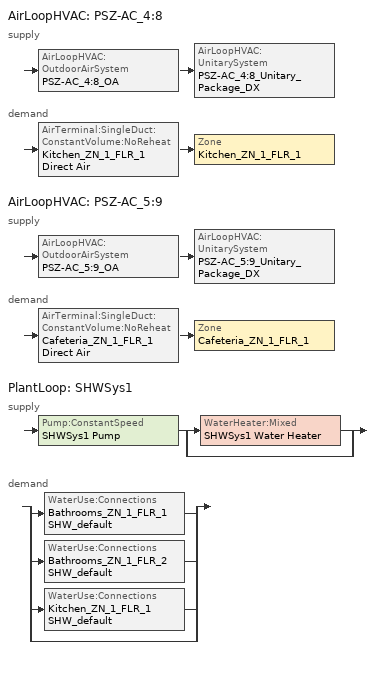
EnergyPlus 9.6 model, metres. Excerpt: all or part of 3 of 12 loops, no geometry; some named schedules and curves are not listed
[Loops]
AirLoopHVAC 'PSZ-AC_4:8'
 supply: AirLoopHVAC:OutdoorAirSystem 'PSZ-AC_4:8_OA' > AirLoopHVAC:UnitarySystem 'PSZ-AC_4:8_Unitary_Package_DX'
 demand: AirTerminal:SingleDuct:ConstantVolume:NoReheat 'Kitchen_ZN_1_FLR_1 Direct Air' > Zone 'Kitchen_ZN_1_FLR_1'
AirLoopHVAC 'PSZ-AC_5:9'
 supply: AirLoopHVAC:OutdoorAirSystem 'PSZ-AC_5:9_OA' > AirLoopHVAC:UnitarySystem 'PSZ-AC_5:9_Unitary_Package_DX'
 demand: AirTerminal:SingleDuct:ConstantVolume:NoReheat 'Cafeteria_ZN_1_FLR_1 Direct Air' > Zone 'Cafeteria_ZN_1_FLR_1'
PlantLoop 'SHWSys1'
 supply: Pump:ConstantSpeed 'SHWSys1 Pump' > split
  | WaterHeater:Mixed 'SHWSys1 Water Heater'
  | bypass
 demand: split
  | WaterUse:Connections 'Bathrooms_ZN_1_FLR_1 SHW_default'
  | WaterUse:Connections 'Bathrooms_ZN_1_FLR_2 SHW_default'
  | WaterUse:Connections 'Kitchen_ZN_1_FLR_1 SHW_default'
  | bypass
[Sizing:Zone] Zone Cooling Design Supply Air Temperature Input Method=SupplyAirTemperature; Zone Cooling Design Supply Air Temperature {C}=12.8; Zone Heating Design Supply Air Temperature Input Method=SupplyAirTemperature; Zone Heating Design Supply Air Temperature {C}=40; Zone Cooling Design Supply Air Humidity Ratio {kgWater/kgDryAir}=0.007; Zone Heating Design Supply Air Humidity Ratio {kgWater/kgDryAir}=0.008; Cooling Design Air Flow Rate {m3/s}=0; Cooling Minimum Air Flow Fraction=0; Heating Design Air Flow Method=DesignDay; Heating Design Air Flow Rate {m3/s}=0; Account for Dedicated Outdoor Air System=No; Dedicated Outdoor Air System Control Strategy=NeutralSupplyAir; Dedicated Outdoor Air Low Setpoint Temperature for Design {C}=autosize; Dedicated Outdoor Air High Setpoint Temperature for Design {C}=autosize
Name | Design Specification Outdoor Air Object | Cooling Design Air Flow Method | Cooling Minimum Air Flow {m3/s}
Kitchen_ZN_1_FLR_1 | SZ DSOA Kitchen_ZN_1_FLR_1 | DesignDayWithLimit | 0.25438
Cafeteria_ZN_1_FLR_1 | SZ DSOA Cafeteria_ZN_1_FLR_1 | DesignDay | 0
[DesignSpecification:OutdoorAir]
Name | Outdoor Air Method | Outdoor Air Flow per Zone Floor Area {m3/s-m2} | Outdoor Air Flow per Zone {m3/s} | Outdoor Air Flow per Person {m3/s-person}
SZ DSOA Kitchen_ZN_1_FLR_1 | Maximum | 0.00117818 | 0.25438
SZ DSOA Cafeteria_ZN_1_FLR_1 | Flow/Area | 0.0047241
CM DSOA Cafeteria_ZN_1_FLR_1 | Sum | 0.000914343 |  | 0.0035394
[DesignSpecification:ZoneAirDistribution]
CM DSZAD Cafeteria_ZN_1_FLR_1: Zone Air Distribution Effectiveness in Cooling Mode=1; Zone Air Distribution Effectiveness in Heating Mode=1
[Sizing:System] Type of Load to Size On=Sensible; Design Outdoor Air Flow Rate {m3/s}=AUTOSIZE; Central Heating Maximum System Air Flow Ratio=1; Preheat Design Temperature {C}=7; Preheat Design Humidity Ratio {kgWater/kgDryAir}=0.008; Precool Design Temperature {C}=12.8; Precool Design Humidity Ratio {kgWater/kgDryAir}=0.008; Central Cooling Design Supply Air Temperature {C}=12.8; Central Heating Design Supply Air Temperature {C}=40; Type of Zone Sum to Use=Coincident; 100% Outdoor Air in Cooling=No; 100% Outdoor Air in Heating=No; Central Cooling Design Supply Air Humidity Ratio {kgWater/kgDryAir}=0.007; Central Heating Design Supply Air Humidity Ratio {kgWater/kgDryAir}=0.008; Cooling Supply Air Flow Rate Method=DesignDay; Cooling Supply Air Flow Rate {m3/s}=0; Heating Supply Air Flow Rate Method=DesignDay; Heating Supply Air Flow Rate {m3/s}=0; System Outdoor Air Method=ZoneSum; Zone Maximum Outdoor Air Fraction=1; Cooling Design Capacity Method=CoolingDesignCapacity; Cooling Design Capacity {W}=autosize; Heating Design Capacity Method=HeatingDesignCapacity; Heating Design Capacity {W}=autosize; Central Cooling Capacity Control Method=OnOff
PSZ-AC_4:8; PSZ-AC_5:9
[Sizing:Plant]
SHWSys1: Loop Type=Heating; Design Loop Exit Temperature {C}=48.9; Loop Design Temperature Difference {deltaC}=5
[ZoneControl:Thermostat] Control Type Schedule=Dual Zone Control Type Sched
Name | Zone or ZoneList | Control 1
Kitchen_ZN_1_FLR_1 Thermostat | Kitchen_ZN_1_FLR_1 | Kitchen_ZN_1_FLR_1 DualSPSched
Cafeteria_ZN_1_FLR_1 Thermostat | Cafeteria_ZN_1_FLR_1 | Cafeteria_ZN_1_FLR_1 DualSPSched
[ThermostatSetpoint:DualSetpoint] Heating Setpoint Temperature Schedule=HTGSETP_SCH_YES_OPTIMUM; Cooling Setpoint Temperature Schedule=CLGSETP_SCH_YES_OPTIMUM
Kitchen_ZN_1_FLR_1 DualSPSched; Cafeteria_ZN_1_FLR_1 DualSPSched
[AirTerminal:SingleDuct:ConstantVolume:NoReheat] Availability Schedule=ALWAYS_ON; Maximum Air Flow Rate {m3/s}=AUTOSIZE
Kitchen_ZN_1_FLR_1 Direct Air; Cafeteria_ZN_1_FLR_1 Direct Air
[Zone equipment]
Kitchen_ZN_1_FLR_1: Kitchen_ZN_1_FLR_1 Exhaust Fan, Kitchen_ZN_1_FLR_1 Direct Air
Cafeteria_ZN_1_FLR_1: Cafeteria_ZN_1_FLR_1 Direct Air
[Fan:SystemModel] Availability Schedule=HVACOperationSchd; Design Maximum Air Flow Rate {m3/s}=AUTOSIZE; Speed Control Method=Discrete; Electric Power Minimum Flow Rate Fraction=1; Design Pressure Rise {Pa}=622.5; Motor Efficiency=0.895; Motor In Air Stream Fraction=1; Design Electric Power Consumption {W}=AUTOSIZE; Design Power Sizing Method=TotalEfficiencyAndPressure; Fan Total Efficiency=0.58175; Night Ventilation Mode Pressure Rise {Pa}=622.5; Number of Speeds=2; Speed 1 Flow Fraction=0.66; Speed 1 Electric Power Fraction=0.4; Speed 2 Flow Fraction=1; Speed 2 Electric Power Fraction=1
PSZ-AC_4:8_addAQ Fan; PSZ-AC_5:9_addAQ Fan
[Fan:ZoneExhaust]
Kitchen_ZN_1_FLR_1 Exhaust Fan: Availability Schedule=Kitchen_Exhaust_SCH; Fan Total Efficiency=0.385; Pressure Rise {Pa}=125; Maximum Flow Rate {m3/s}=2.54852; Balanced Exhaust Fraction Schedule=Kitchen_ZN_1_FLR_1 Exhaust Fan Balanced Exhaust Fraction Schedule
[Coil:Cooling:DX:MultiSpeed] Availability Schedule=ALWAYS_ON; Condenser Type=AirCooled; Apply Part Load Fraction to Speeds Greater than 1=No; Apply Latent Degradation to Speeds Greater than 1=No; Maximum Outdoor Dry-Bulb Temperature for Crankcase Heater Operation {C}=10; Basin Heater Setpoint Temperature {C}=2; Fuel Type=Electricity; Number of Speeds=2; Speed 1 Rated Evaporator Fan Power Per Volume Flow Rate {W/(m3/s)}=0; Speed 1 Total Cooling Capacity Function of Temperature Curve=PSZ-AC_CoolCLennoxStandard10Ton_TGA120S2B_CapFT; Speed 1 Total Cooling Capacity Function of Flow Fraction Curve=PSZ-AC_CoolCLennoxStandard10Ton_TGA120S2B_CapFF; Speed 1 Energy Input Ratio Function of Temperature Curve=PSZ-AC_CoolCLennoxStandard10Ton_TGA120S2B_EIRFT; Speed 1 Energy Input Ratio Function of Flow Fraction Curve=PSZ-AC_CoolCLennoxStandard10Ton_TGA120S2B_EIRFFF; Speed 1 Part Load Fraction Correlation Curve=PSZ-AC_CoolCLennoxStandard10Ton_TGA120S2B_PLR; Speed 1 Rated Waste Heat Fraction of Power Input=0.2; Speed 1 Evaporative Condenser Effectiveness=0.9; Speed 2 Rated Evaporator Fan Power Per Volume Flow Rate {W/(m3/s)}=0; Speed 2 Total Cooling Capacity Function of Temperature Curve=PSZ-AC_CoolCLennoxStandard10Ton_TGA120S2B_CapFT; Speed 2 Total Cooling Capacity Function of Flow Fraction Curve=PSZ-AC_CoolCLennoxStandard10Ton_TGA120S2B_CapFF; Speed 2 Energy Input Ratio Function of Temperature Curve=PSZ-AC_CoolCLennoxStandard10Ton_TGA120S2B_EIRFT; Speed 2 Energy Input Ratio Function of Flow Fraction Curve=PSZ-AC_CoolCLennoxStandard10Ton_TGA120S2B_EIRFFF; Speed 2 Part Load Fraction Correlation Curve=PSZ-AC_CoolCLennoxStandard10Ton_TGA120S2B_PLR; Speed 2 Rated Waste Heat Fraction of Power Input=0.2; Speed 2 Evaporative Condenser Effectiveness=0.9
Name | Speed 1 Gross Rated Total Cooling Capacity {W} | Speed 1 Gross Rated Sensible Heat Ratio | Speed 1 Gross Rated Cooling COP {W/W} | Speed 1 Rated Air Flow Rate {m3/s} | Speed 2 Gross Rated Total Cooling Capacity {W} | Speed 2 Gross Rated Sensible Heat Ratio | Speed 2 Gross Rated Cooling COP {W/W} | Speed 2 Rated Air Flow Rate {m3/s}
PSZ-AC_4:8_CoolC DXCoil | 19498 | 0.76223 | 3.79883 | 1.41491 | 38996.03 | 0.76223 | 3.79883 | 2.12237
PSZ-AC_5:9_CoolC DXCoil | 33499.4 | 0.69877 | 3.73224 | 1.96523 | 66998.73 | 0.69877 | 3.73224 | 2.94784
[Coil:Heating:Fuel] Availability Schedule=ALWAYS_ON; Fuel Type=NaturalGas; Burner Efficiency=0.8; Nominal Capacity {W}=AUTOSIZE
PSZ-AC_4:8_HeatC; PSZ-AC_5:9_HeatC
[AirLoopHVAC:UnitarySystem] Control Type=Load; Dehumidification Control Type=None; Availability Schedule=ALWAYS_ON; Fan Placement=DrawThrough; Supply Air Fan Operating Mode Schedule=HVACOperationSchd; DX Heating Coil Sizing Ratio=1; Use DOAS DX Cooling Coil=No; Minimum Supply Air Temperature {C}=2; Latent Load Control=SensibleOnlyLoadControl; Cooling Supply Air Flow Rate Method=SupplyAirFlowRate; Cooling Supply Air Flow Rate {m3/s}=AUTOSIZE; Heating Supply Air Flow Rate Method=SupplyAirFlowRate; Heating Supply Air Flow Rate {m3/s}=AUTOSIZE; No Load Supply Air Flow Rate Method=SupplyAirFlowRate; No Load Supply Air Flow Rate {m3/s}=AUTOSIZE; Maximum Supply Air Temperature {C}=AUTOSIZE
Name | Controlling Zone or Thermostat Location | Supply Fan | Heating Coil | Cooling Coil | Design Specification Multispeed Object
PSZ-AC_4:8_Unitary_Package_DX | Kitchen_ZN_1_FLR_1 | PSZ-AC_4:8_addAQ Fan | PSZ-AC_4:8_HeatC | PSZ-AC_4:8_CoolC DXCoil | PSZ-AC_4:8_Unitary_Package_DX_Perf
PSZ-AC_5:9_Unitary_Package_DX | Cafeteria_ZN_1_FLR_1 | PSZ-AC_5:9_addAQ Fan | PSZ-AC_5:9_HeatC | PSZ-AC_5:9_CoolC DXCoil | PSZ-AC_5:9_Unitary_Package_DX_Perf
[UnitarySystemPerformance:Multispeed] Number of Speeds for Heating=2; Number of Speeds for Cooling=2; Single Mode Operation=No; No Load Supply Air Flow Rate Ratio=0.66; Heating Speed 1 Supply Air Flow Ratio=1; Cooling Speed 1 Supply Air Flow Ratio=0.66; Heating Speed 2 Supply Air Flow Ratio=1; Cooling Speed 2 Supply Air Flow Ratio=1
PSZ-AC_4:8_Unitary_Package_DX_Perf; PSZ-AC_5:9_Unitary_Package_DX_Perf
[Controller:OutdoorAir] Maximum Outdoor Air Flow Rate {m3/s}=AUTOSIZE; Economizer Control Type=DifferentialDryBulb; Economizer Control Action Type=ModulateFlow; Lockout Type=LockoutWithHeating; Minimum Limit Type=FixedMinimum
Name | Minimum Outdoor Air Flow Rate {m3/s} | Minimum Outdoor Air Schedule | Mechanical Ventilation Controller
PSZ-AC_4:8_OA_Controller | AUTOSIZE | Kitchen_Exhaust_SCH
PSZ-AC_5:9_OA_Controller | 0 | MinOA_MotorizedDamper_Sched | Cafeteria Vent Control
[Controller:MechanicalVentilation]
Cafeteria Vent Control: Availability Schedule=MinOA_MotorizedDamper_Sched; Demand Controlled Ventilation=Yes; System Outdoor Air Method=ZoneSum; Zone or ZoneList 1=Cafeteria_ZN_1_FLR_1; Design Specification Outdoor Air Object Name 1=CM DSOA Cafeteria_ZN_1_FLR_1; Design Specification Zone Air Distribution Object Name 1=CM DSZAD Cafeteria_ZN_1_FLR_1
[AirLoopHVAC] Design Supply Air Flow Rate {m3/s}=AUTOSIZE
PSZ-AC_4:8; PSZ-AC_5:9
[Pump:ConstantSpeed]
SHWSys1 Pump: Design Flow Rate {m3/s}=autosize; Design Pump Head {Pa}=34026; Design Power Consumption {W}=AUTOSIZE; Motor Efficiency=0.3; Fraction of Motor Inefficiencies to Fluid Stream=0; Pump Control Type=Intermittent
[SetpointManager:Scheduled]
SHWSys1 Loop Setpoint Manager: Control Variable=Temperature; Schedule=SHWSys1-Loop-Temp-Schedule; Setpoint Node or NodeList=SHWSys1 Supply Outlet Node
[WaterHeater:Mixed] Deadband Temperature Difference {deltaC}=2; Maximum Temperature Limit {C}=82.2222; Heater Control Type=Cycle
Name | Tank Volume {m3} | Setpoint Temperature Schedule | Heater Maximum Capacity {W} | Heater Fuel Type | Heater Thermal Efficiency | Off Cycle Parasitic Fuel Consumption Rate {W} | Off Cycle Parasitic Fuel Type | Off Cycle Parasitic Heat Fraction to Tank | On Cycle Parasitic Fuel Consumption Rate {W} | On Cycle Parasitic Fuel Type | Ambient Temperature Indicator | Ambient Temperature Zone | Off Cycle Loss Coefficient to Ambient Temperature {W/K} | On Cycle Loss Coefficient to Ambient Temperature {W/K} | Use Side Effectiveness | Source Side Effectiveness | Use Side Design Flow Rate {m3/s} | Source Side Design Flow Rate {m3/s} | Indirect Water Heating Recovery Time {hr} | Heater Minimum Capacity {W} | Peak Use Flow Rate {m3/s} | Use Flow Rate Fraction Schedule | Cold Water Supply Temperature Schedule
SHWSys1 Water Heater | 2.271247 | SHWSys1 Water Heater Setpoint Temperature Schedule Name | 175842.6 | NATURALGAS | 0.802765 | 1205.08 | NATURALGAS | 0.8 | 1205.08 | NATURALGAS | zone | MECH_ZN_1_FLR_1 | 15.601 | 15.601 | 1 | 1 | AUTOSIZE | AUTOSIZE | 1.5
SHW Booster Water Heater | 0.0227125 | Booster Water Setpoint Temp Schedule | 14000 | Electricity | 1 |  | Electricity | 0 |  |  | Zone | KITCHEN_ZN_1_FLR_1 | 1.59105 | 1.59105 |  |  |  |  |  | 0 | 0.00149607 | BLDG_SWH_SCH | Booster Water Inlet Temp Schedule
[PlantLoop]
SHWSys1: Fluid Type=Water; Plant Equipment Operation Scheme=SHWSys1 Loop Operation Scheme List; Maximum Loop Temperature {C}=60; Minimum Loop Temperature {C}=10; Maximum Loop Flow Rate {m3/s}=AUTOSIZE; Minimum Loop Flow Rate {m3/s}=0; Plant Loop Volume {m3}=AUTOSIZE; Load Distribution Scheme=Optimal
[PlantEquipmentList]
SHWSys1 Equipment List: SHWSys1 Water Heater
[PlantEquipmentOperation:HeatingLoad]
SHWSys1 Operation Scheme: Load Range 1 Lower Limit {W}=0; Load Range 1 Upper Limit {W}=1000000000000000; Range 1 Equipment List=SHWSys1 Equipment List
[PlantEquipmentOperationSchemes]
SHWSys1 Loop Operation Scheme List: Control Scheme 1=SHWSys1 Operation Scheme; Control Scheme 1 Schedule=PlantOnSched
[SetpointManager:SingleZone:Heating] Control Variable=Temperature; Minimum Supply Air Temperature {C}=10; Maximum Supply Air Temperature {C}=50
Name | Control Zone | Setpoint Node or NodeList
SupAirTemp MngrKitchen_ZN_1_FLR_1 - Htg | Kitchen_ZN_1_FLR_1 | PSZ-AC_4:8 Supply Equipment Outlet Node
SupAirTemp MngrCafeteria_ZN_1_FLR_1 - Htg | Cafeteria_ZN_1_FLR_1 | PSZ-AC_5:9 Supply Equipment Outlet Node
[SetpointManager:SingleZone:Cooling] Control Variable=Temperature; Minimum Supply Air Temperature {C}=10; Maximum Supply Air Temperature {C}=50
Name | Control Zone | Setpoint Node or NodeList
SupAirTemp MngrKitchen_ZN_1_FLR_1 - Clg | Kitchen_ZN_1_FLR_1 | PSZ-AC_4:8 Zone Equipment Inlet Node
SupAirTemp MngrCafeteria_ZN_1_FLR_1 - Clg | Cafeteria_ZN_1_FLR_1 | PSZ-AC_5:9 Zone Equipment Inlet Node
[SetpointManager:MixedAir] Control Variable=Temperature
Name | Setpoint Node or NodeList
PSZ-AC_4:8_CoolC SAT Manager | PSZ-AC_4:8_CoolC-PSZ-AC_4:8_HeatCNode
PSZ-AC_4:8_HeatC MixedAir Manager | PSZ-AC_4:8_HeatC-PSZ-AC_4:8 FanNode
PSZ-AC_4:8_OAMixed Air Temp Manager | PSZ-AC_4:8_OA-PSZ-AC_4:8_CoolCNode
PSZ-AC_5:9_CoolC SAT Manager | PSZ-AC_5:9_CoolC-PSZ-AC_5:9_HeatCNode
PSZ-AC_5:9_HeatC MixedAir Manager | PSZ-AC_5:9_HeatC-PSZ-AC_5:9 FanNode
PSZ-AC_5:9_OAMixed Air Temp Manager | PSZ-AC_5:9_OA-PSZ-AC_5:9_CoolCNode
[Refrigeration:Case] Availability Schedule=ALWAYS_ON; Zone=Kitchen_ZN_1_FLR_1; Rated Ambient Temperature {C}=23.88; Rated Ambient Relative Humidity {percent}=55; Rated Total Cooling Capacity per Unit Length {W/m}=734; Case Length {m}=7.32; Latent Case Credit Curve Type=CaseTemperatureMethod; Standard Case Lighting Power per Unit Length {W/m}=33; Case Lighting Schedule=walkin_occ_lght_sch; Fraction of Lighting Energy to Case=1; Case Anti-Sweat Heater Power per Unit Length {W/m}=0; Minimum Anti-Sweat Heater Power per Unit Length {W/m}=0; Anti-Sweat Heater Control Type=None; Humidity at Zero Anti-Sweat Heater Energy {percent}=0; Case Height {m}=0; Defrost Energy Correction Curve Type=None
Name | Rated Latent Heat Ratio | Rated Runtime Fraction | Case Operating Temperature {C} | Latent Case Credit Curve | Standard Case Fan Power per Unit Length {W/m} | Operating Case Fan Power per Unit Length {W/m} | Fraction of Anti-Sweat Heater Energy to Case | Case Defrost Power per Unit Length {W/m} | Case Defrost Type | Case Defrost Schedule | Case Defrost Drip-Down Schedule | Under Case HVAC Return Air Fraction | Refrigerated Case Restocking Schedule | Case Credit Fraction Schedule
Kitchen_ZN_1_FLR_1_Case:1_WALKINFREEZER | 0.1 | 0.4 | -23 | Kitchen_ZN_1_FLR_1_Case:1_WALKINFREEZERSingleShelfHorizontal_LatentEnergyMult | 19.5143 | 19.5143 | 0 | 410 | ELECTRIC | Kitchen_ZN_1_FLR_1_Case:1_WALKINFREEZER_CaseDefrost2aDaySched | Kitchen_ZN_1_FLR_1_Case:1_WALKINFREEZER_CaseDripDown2aDaySched | 0 | Kitchen_ZN_1_FLR_1_Case:1_WALKINFREEZER_WalkInStockingSched | Kitchen_ZN_1_FLR_1_Case:1_WALKINFREEZER_CaseCreditReduxSched
Kitchen_ZN_1_FLR_1_Case:2_SELFCONTAINEDDISPLAYCASE | 0.08 | 0.85 | 2 | Kitchen_ZN_1_FLR_1_Case:2_SELFCONTAINEDDISPLAYCASEMultiShelfVertical_LatentEnergyMult | 15.7143 | 15.7143 | 0.2 | 0 | NONE |  |  | 0.05 | Kitchen_ZN_1_FLR_1_Case:2_SELFCONTAINEDDISPLAYCASE_CaseStockingSched
[Refrigeration:CaseAndWalkInList]
Name | Case or WalkIn 1
RACK1CaseList | Kitchen_ZN_1_FLR_1_Case:1_WALKINFREEZER
RACK2CaseList | Kitchen_ZN_1_FLR_1_Case:2_SELFCONTAINEDDISPLAYCASE
[WaterUse:Equipment] Flow Rate Fraction Schedule=BLDG_SWH_SCH
Name | Peak Flow Rate {m3/s} | Target Temperature Schedule | Hot Water Supply Temperature Schedule | Zone | Sensible Fraction Schedule | Latent Fraction Schedule
Bathrooms_ZN_1_FLR_1 SHW_default | 7.39764e-05 | Bathrooms_ZN_1_FLR_1 SHW_default Temp Sched | Bathrooms_ZN_1_FLR_1 SHW_default Hot Supply Temp Sched | Bathrooms_ZN_1_FLR_1 | Bathrooms_ZN_1_FLR_1 SHW_default Sensible fract sched | Bathrooms_ZN_1_FLR_1 SHW_default Latent fract sched
Bathrooms_ZN_1_FLR_2 SHW_default | 7.39764e-05 | Bathrooms_ZN_1_FLR_2 SHW_default Temp Sched | Bathrooms_ZN_1_FLR_2 SHW_default Hot Supply Temp Sched | Bathrooms_ZN_1_FLR_2 | Bathrooms_ZN_1_FLR_2 SHW_default Sensible fract sched | Bathrooms_ZN_1_FLR_2 SHW_default Latent fract sched
Kitchen_ZN_1_FLR_1 SHW_default | 0.000333647 | Kitchen_ZN_1_FLR_1 SHW_default Temp Sched | Kitchen_ZN_1_FLR_1 SHW_default Hot Supply Temp Sched | Kitchen_ZN_1_FLR_1 | Kitchen_ZN_1_FLR_1 SHW_default Sensible fract sched | Kitchen_ZN_1_FLR_1 SHW_default Latent fract sched
[WaterUse:Connections]
Name | Water Use Equipment 1
Bathrooms_ZN_1_FLR_1 SHW_default | Bathrooms_ZN_1_FLR_1 SHW_default
Bathrooms_ZN_1_FLR_2 SHW_default | Bathrooms_ZN_1_FLR_2 SHW_default
Kitchen_ZN_1_FLR_1 SHW_default | Kitchen_ZN_1_FLR_1 SHW_default
[EnergyManagementSystem:Sensor]
Name | Output:Variable or Output:Meter Index Key | Output:Variable or Output:Meter
Kitchen_ZN_1_FLR_1_LSr | Kitchen_ZN_1_FLR_1 | Zone Lights Electricity Rate
Kitchen_ZN_1_FLR_1_OSr | Kitchen_ZN_1_FLR_1 | People Occupant Count
Cafeteria_ZN_1_FLR_1_LSr | Cafeteria_ZN_1_FLR_1 | Zone Lights Electricity Rate
Cafeteria_ZN_1_FLR_1_OSr | Cafeteria_ZN_1_FLR_1 | People Occupant Count
[EnergyManagementSystem:InternalVariable] Internal Data Type=Zone Floor Area
Name | Internal Data Index Key
Kitchen_ZN_1_FLR_1_Area | Kitchen_ZN_1_FLR_1
Cafeteria_ZN_1_FLR_1_Area | Cafeteria_ZN_1_FLR_1
[Schedule:Compact]
Booster Water Setpoint Temp Schedule: THROUGH: 12/31, FOR: AllDays, UNTIL: 24:00, 82.22
ALWAYS_ON: Through: 12/31, For: AllDays, Until: 24:00, 1
Dual Zone Control Type Sched: Through: 12/31, For: AllDays, Until: 24:00, 4
Kitchen_Exhaust_SCH: Through: 6/30, For: Weekdays SummerDesignDay WinterDesignDay, Until: 08:00, 0, Until: 17:00, 1, Until: 24:00, 0, For: WeekEnds Holidays AllOtherDays, Until: 24:00, 0, Through: 9/1, For: Weekdays SummerDesignDay WinterDesignDay, Until: 08:00, 0, Until: 17:00, 1, Until: 21:00, 1, Until: 24:00, 0, For: WeekEnds Holidays AllOtherDays, Until: 24:00, 0, Through: 12/31, For: Weekdays SummerDesignDay WinterDesignDay, Until: 08:00, 0, Until: 16:00, 1, Until: 21:00, 1, Until: 24:00, 0, For: WeekEnds Holidays AllOtherDays, Until: 24:00, 0
HVACOperationSchd: Through: 12/31, For: Weekdays SummerDesignDay WinterDesignDay, Until: 07:00, 0, Until: 21:00, 1, Until: 24:00, 0, For: WeekEnds Holidays AllOtherDays, Until: 24:00, 0
MinOA_MotorizedDamper_Sched: Through: 12/31, For: Weekdays SummerDesignDay WinterDesignDay, Until: 08:00, 0, Until: 21:00, 1, Until: 24:00, 0, For: WeekEnds Holidays AllOtherDays, Until: 24:00, 0
SHWSys1-Loop-Temp-Schedule; SHWSys1 Water Heater Setpoint Temperature Schedule Name: Through: 12/31, For: AllDays, Until: 24:00, 60
Kitchen_ZN_1_FLR_1 Exhaust Fan Balanced Exhaust Fraction Schedule: Through: 6/30, For: Weekdays SummerDesignDay WinterDesignDay, Until: 08:00, 0, Until: 17:00, 0.900185, Until: 24:00, 0, For: WeekEnds Holidays AllOtherDays, Until: 24:00, 0, Through: 9/1, For: Weekdays SummerDesignDay WinterDesignDay, Until: 08:00, 0, Until: 17:00, 0.900185, Until: 21:00, 0.900185, Until: 24:00, 0, For: WeekEnds Holidays AllOtherDays, Until: 24:00, 0, Through: 12/31, For: Weekdays SummerDesignDay WinterDesignDay, Until: 08:00, 0, Until: 16:00, 0.900185, Until: 21:00, 0.900185, Until: 24:00, 0, For: WeekEnds Holidays AllOtherDays, Until: 24:00, 0
[Curve:Quadratic]
Name | Coefficient1 Constant | Coefficient2 x | Coefficient3 x**2 | Minimum Value of x | Maximum Value of x
PSZ-AC_CoolCLennoxStandard10Ton_TGA120S2B_CapFF | 0.77136 | 0.34053 | -0.11088 | 0.75918 | 1.13877
PSZ-AC_CoolCLennoxStandard10Ton_TGA120S2B_EIRFFF | 1.2055 | -0.32953 | 0.12308 | 0.75918 | 1.13877
PSZ-AC_CoolCLennoxStandard10Ton_TGA120S2B_PLR | 0.771 | 0.229 | 0 | 0 | 1
[Curve:Biquadratic] Minimum Value of x=17; Maximum Value of x=22; Minimum Value of y=29; Maximum Value of y=46
Name | Coefficient1 Constant | Coefficient2 x | Coefficient3 x**2 | Coefficient4 y | Coefficient5 y**2 | Coefficient6 x*y
PSZ-AC_CoolCLennoxStandard10Ton_TGA120S2B_CapFT | 0.42415 | 0.04426 | -0.00042 | 0.00333 | -0.00008 | -0.00021
PSZ-AC_CoolCLennoxStandard10Ton_TGA120S2B_EIRFT | 1.23649 | -0.02431 | 0.00057 | -0.01434 | 0.00063 | -0.00038
